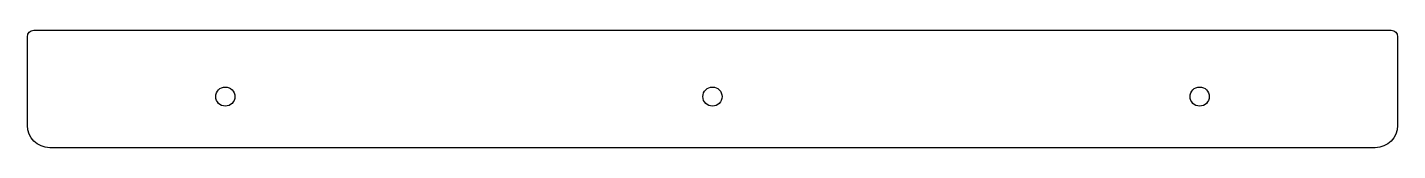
# Model space of a CAD drawing. Header units: millimetres. Extents: x -99 to 115, y -1 to 17.
import ezdxf

# ---------------------------------------------------------------- set-up
doc = ezdxf.new("R2010")
doc.units = ezdxf.units.MM
doc.header["$MEASUREMENT"] = 0
doc.layers.get('0').update_dxf_attribs({"lineweight": 0})

msp = doc.modelspace()

# ---------------------------------------------------------------- linework, layer by layer
at = {"color": 7, "lineweight": 25}
for centre in [(-68.09, 7.1), (8.11, 7.1), (84.31, 7.1)]:
    msp.add_circle(centre, 1.5, dxfattribs=at)
msp.add_open_spline([(115.27, 16.48), (115.27, 17.03), (114.82, 17.48), (114.27, 17.48), (114.27, 17.48), (-98.04, 17.48), (-98.04, 17.48), (-98.59, 17.48), (-99.04, 17.03), (-99.04, 16.48), (-99.04, 16.48), (-99.04, 2.6), (-99.04, 2.6), (-99.04, 0.67), (-97.48, -0.9), (-95.54, -0.9), (-95.54, -0.9), (111.77, -0.9), (111.77, -0.9), (113.7, -0.9), (115.27, 0.67), (115.27, 2.6), (115.27, 2.6), (115.27, 16.48), (115.27, 16.48)], degree=3, knots=[0, 0, 0, 0, 1, 1, 1, 2, 2, 2, 3, 3, 3, 4, 4, 4, 5, 5, 5, 6, 6, 6, 7, 7, 7, 8, 8, 8, 8], dxfattribs=at)

doc.saveas('drawing.dxf')
